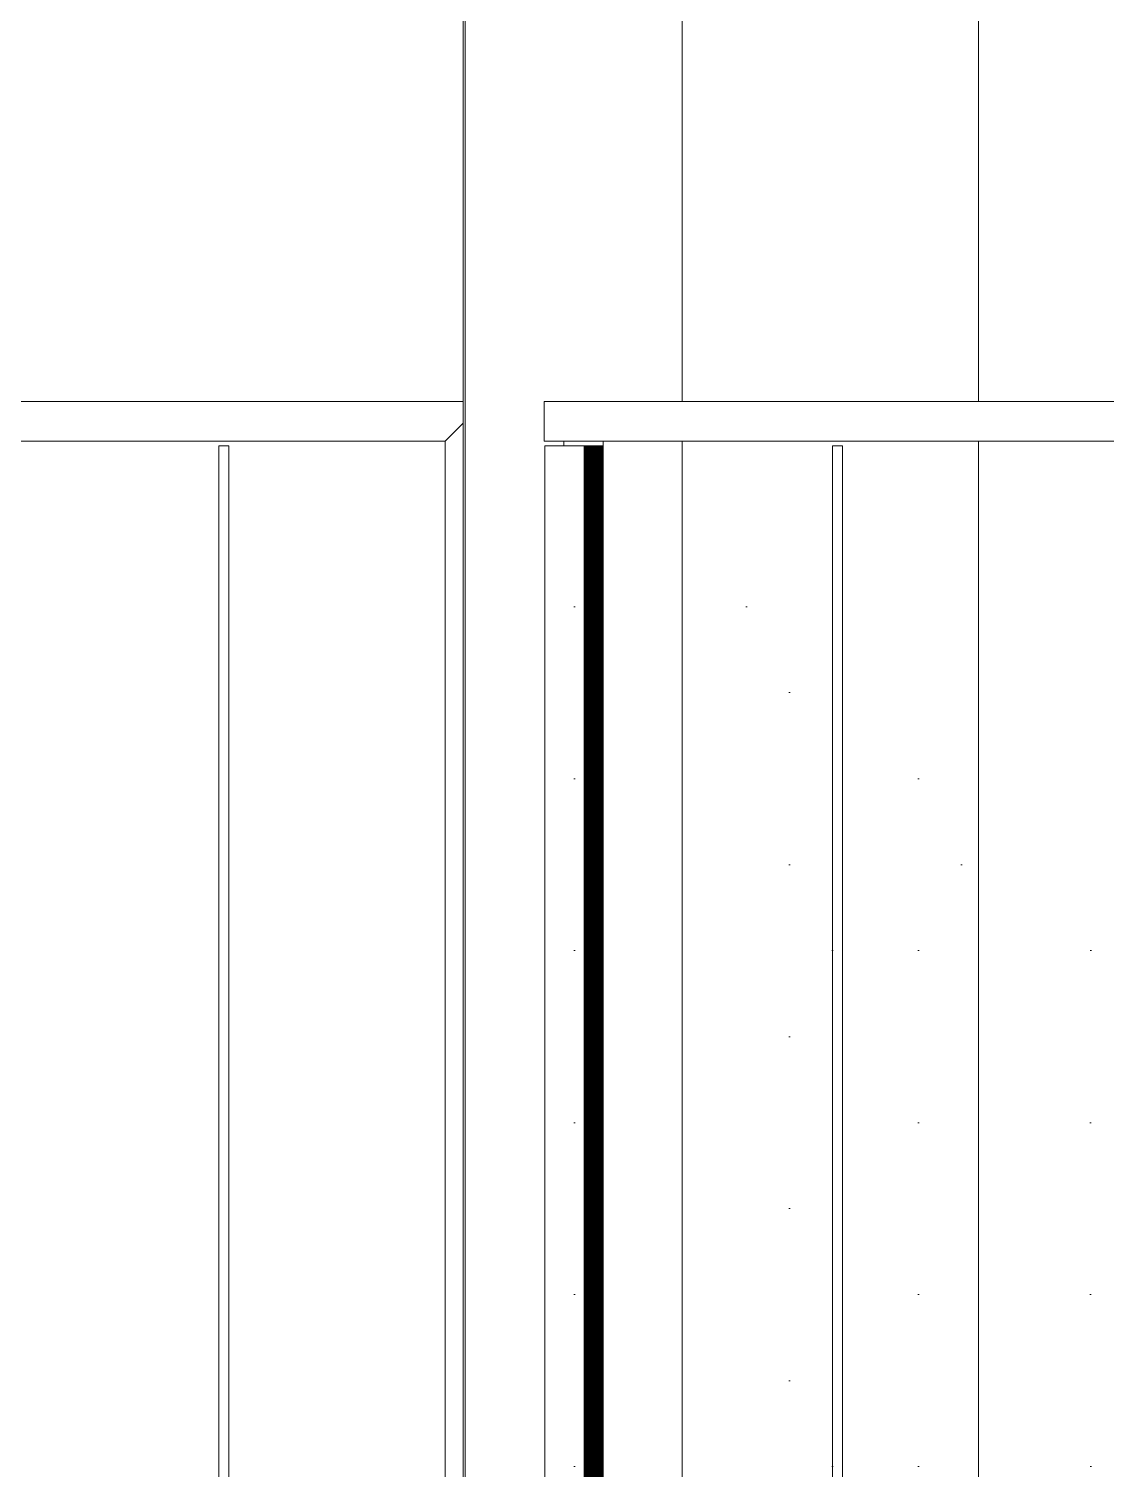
# Model space of a CAD drawing. Header units: metres. Extents: x -111189 to -108577, y -72951 to -72647.
# Drawn here: x -108824.523 to -108823.977, y -72938.173 to -72937.444 of the extents above; entities that cross this region are included whole.
import ezdxf

# ---------------------------------------------------------------- set-up
doc = ezdxf.new("R2010")
doc.units = ezdxf.units.M
doc.header["$MEASUREMENT"] = 0
for name, color, linetype in [('05 - PILAR', 7, 'Continuous'), ('06 - ESCADAS _ GUARDAS', 7, 'Continuous'), ('06 - FORRA', 7, 'Continuous')]:
    doc.layers.add(name, color=color, linetype=linetype)
pattern_1 = [(360, (-108649.912126, -72941.96242), (0.021783658, 0.043567315), [0, -0.043567315])]

# ---------------------------------------------------------------- blocks, each defined once
blk = doc.blocks.new('Corte Elem_1530_1', base_point=(-108649.91213, -72941.96242))
at = {"layer": '06 - ESCADAS _ GUARDAS', "linetype": 'Continuous', "lineweight": 13}
h = blk.add_hatch(dxfattribs=at)
h.set_pattern_fill('DOTS_0001', color=251, style=0, pattern_type=2)
h.set_pattern_definition(pattern_1)
h.paths.add_polyline_path([(-108824.25221, -72937.65242), (-108824.24995, -72937.65492), (-108824.23245, -72937.65492), (-108824.23245, -72937.67432), (-108824.23221, -72937.67459), (-108824.23221, -72937.65242)])
h = blk.add_hatch(dxfattribs=at)
h.set_pattern_fill('DOTS_0001', color=251, style=0, pattern_type=2)
h.set_pattern_definition(pattern_1)
h.paths.add_polyline_path([(-108824.23221, -72937.65242), (-108824.23221, -72938.57992), (-108824.23219, -72938.57992), (-108824.23219, -72937.65242)])
at = {"layer": '06 - ESCADAS _ GUARDAS', "color": 7, "linetype": 'Continuous', "lineweight": 13}
for p, q in [((-108824.25221, -72937.65242), (-108824.25221, -72937.65492)), ((-108824.23221, -72937.65242), (-108824.23221, -72938.57992))]:
    blk.add_line(p, q, dxfattribs=at)
blk = doc.blocks.new('Corte Elem_1531_1', base_point=(-108649.91213, -72941.96242))
at = {"layer": '06 - ESCADAS _ GUARDAS', "color": 7, "linetype": 'Continuous', "lineweight": 13}
for p, q in [((-108824.26208, -72937.65242), (-108824.26208, -72937.63242)), ((-108821.35217, -72937.63242), (-108824.26208, -72937.63242)), ((-108821.36217, -72937.65242), (-108824.26208, -72937.65242))]:
    blk.add_line(p, q, dxfattribs=at)
blk = doc.blocks.new('Corte Elem_1557_1', base_point=(-108649.91213, -72941.96242))
at = {"layer": '06 - ESCADAS _ GUARDAS', "linetype": 'Continuous', "lineweight": 13}
h = blk.add_hatch(dxfattribs=at)
h.set_pattern_fill('DOTS_0001', color=251, style=0, pattern_type=2)
h.set_pattern_definition(pattern_1)
h.paths.add_polyline_path([(-108824.11599, -72938.58242), (-108824.11099, -72938.58242), (-108824.11099, -72937.65492), (-108824.11599, -72937.65492)])
at = {"layer": '06 - ESCADAS _ GUARDAS', "color": 7, "linetype": 'Continuous', "lineweight": 13}
for p, q in [((-108824.11599, -72937.65492), (-108824.11099, -72937.65492)), ((-108824.11599, -72938.57992), (-108824.11599, -72937.65492)), ((-108824.11099, -72938.57992), (-108824.11099, -72937.65492))]:
    blk.add_line(p, q, dxfattribs=at)
blk = doc.blocks.new('Corte Elem_1558_1', base_point=(-108649.91213, -72941.96242))
at = {"layer": '06 - ESCADAS _ GUARDAS', "linetype": 'Continuous', "lineweight": 13}
h = blk.add_hatch(dxfattribs=at)
h.set_pattern_fill('DOTS_0001', color=251, style=0, pattern_type=2)
h.set_pattern_definition(pattern_1)
h.paths.add_polyline_path([(-108824.24148, -72937.65492), (-108824.24148, -72938.57992), (-108824.24147, -72938.57992), (-108824.24147, -72937.65492)])
blk = doc.blocks.new('Corte Elem_1559_1', base_point=(-108649.91213, -72941.96242))
at = {"layer": '06 - ESCADAS _ GUARDAS', "linetype": 'Continuous', "lineweight": 13}
h = blk.add_hatch(dxfattribs=at)
h.set_pattern_fill('DOTS_0001', color=251, style=0, pattern_type=2)
h.set_pattern_definition(pattern_1)
h.paths.add_polyline_path([(-108824.24147, -72937.65492), (-108824.24147, -72937.67428), (-108824.24119, -72937.67459), (-108824.24119, -72937.65492)])
h = blk.add_hatch(dxfattribs=at)
h.set_pattern_fill('DOTS_0001', color=251, style=0, pattern_type=2)
h.set_pattern_definition(pattern_1)
h.paths.add_polyline_path([(-108824.24119, -72937.65492), (-108824.24119, -72938.57992), (-108824.24118, -72938.57992), (-108824.24118, -72937.65492)])
blk = doc.blocks.new('Corte Elem_1560_1', base_point=(-108649.91213, -72941.96242))
at = {"layer": '06 - ESCADAS _ GUARDAS', "linetype": 'Continuous', "lineweight": 13}
h = blk.add_hatch(dxfattribs=at)
h.set_pattern_fill('DOTS_0001', color=251, style=0, pattern_type=2)
h.set_pattern_definition(pattern_1)
h.paths.add_polyline_path([(-108824.2406, -72937.65492), (-108824.2406, -72938.57992), (-108824.24032, -72938.57992), (-108824.24032, -72937.65492)])
h = blk.add_hatch(dxfattribs=at)
h.set_pattern_fill('DOTS_0001', color=251, style=0, pattern_type=2)
h.set_pattern_definition(pattern_1)
h.paths.add_polyline_path([(-108824.24032, -72937.65492), (-108824.24032, -72938.57992), (-108824.24031, -72938.57992), (-108824.24031, -72937.65492)])
blk = doc.blocks.new('Corte Elem_1561_1', base_point=(-108649.91213, -72941.96242))
at = {"layer": '06 - ESCADAS _ GUARDAS', "linetype": 'Continuous', "lineweight": 13}
h = blk.add_hatch(dxfattribs=at)
h.set_pattern_fill('DOTS_0001', color=251, style=0, pattern_type=2)
h.set_pattern_definition(pattern_1)
h.paths.add_polyline_path([(-108824.24002, -72937.65492), (-108824.24002, -72937.67428), (-108824.23974, -72937.67459), (-108824.23974, -72937.65492)])
h = blk.add_hatch(dxfattribs=at)
h.set_pattern_fill('DOTS_0001', color=251, style=0, pattern_type=2)
h.set_pattern_definition(pattern_1)
h.paths.add_polyline_path([(-108824.23974, -72937.65492), (-108824.23974, -72938.57992), (-108824.23973, -72938.57992), (-108824.23973, -72937.65492)])
blk = doc.blocks.new('Corte Elem_1562_1', base_point=(-108649.91213, -72941.96242))
at = {"layer": '06 - ESCADAS _ GUARDAS', "linetype": 'Continuous', "lineweight": 13}
h = blk.add_hatch(dxfattribs=at)
h.set_pattern_fill('DOTS_0001', color=251, style=0, pattern_type=2)
h.set_pattern_definition(pattern_1)
h.paths.add_polyline_path([(-108824.23973, -72937.65492), (-108824.23973, -72938.57992), (-108824.23945, -72938.57992), (-108824.23945, -72937.65492)])
h = blk.add_hatch(dxfattribs=at)
h.set_pattern_fill('DOTS_0001', color=251, style=0, pattern_type=2)
h.set_pattern_definition(pattern_1)
h.paths.add_polyline_path([(-108824.23945, -72937.65492), (-108824.23945, -72938.57992), (-108824.23944, -72938.57992), (-108824.23944, -72937.65492)])
blk = doc.blocks.new('Corte Elem_1563_1', base_point=(-108649.91213, -72941.96242))
at = {"layer": '06 - ESCADAS _ GUARDAS', "linetype": 'Continuous', "lineweight": 13}
h = blk.add_hatch(dxfattribs=at)
h.set_pattern_fill('DOTS_0001', color=251, style=0, pattern_type=2)
h.set_pattern_definition(pattern_1)
h.paths.add_polyline_path([(-108824.23915, -72937.65492), (-108824.23915, -72938.57992), (-108824.23887, -72938.57992), (-108824.23887, -72937.65492)])
h = blk.add_hatch(dxfattribs=at)
h.set_pattern_fill('DOTS_0001', color=251, style=0, pattern_type=2)
h.set_pattern_definition(pattern_1)
h.paths.add_polyline_path([(-108824.23887, -72937.65492), (-108824.23887, -72938.57992), (-108824.23885, -72938.57992), (-108824.23885, -72937.65492)])
blk = doc.blocks.new('Corte Elem_1564_1', base_point=(-108649.91213, -72941.96242))
at = {"layer": '06 - ESCADAS _ GUARDAS', "linetype": 'Continuous', "lineweight": 13}
h = blk.add_hatch(dxfattribs=at)
h.set_pattern_fill('DOTS_0001', color=251, style=0, pattern_type=2)
h.set_pattern_definition(pattern_1)
h.paths.add_polyline_path([(-108824.23885, -72937.65492), (-108824.23885, -72938.57992), (-108824.23857, -72938.57992), (-108824.23857, -72937.65492)])
h = blk.add_hatch(dxfattribs=at)
h.set_pattern_fill('DOTS_0001', color=251, style=0, pattern_type=2)
h.set_pattern_definition(pattern_1)
h.paths.add_polyline_path([(-108824.23857, -72937.65492), (-108824.23857, -72938.57992), (-108824.23856, -72938.57992), (-108824.23856, -72937.65492)])
blk = doc.blocks.new('Corte Elem_1565_1', base_point=(-108649.91213, -72941.96242))
at = {"layer": '06 - ESCADAS _ GUARDAS', "linetype": 'Continuous', "lineweight": 13}
h = blk.add_hatch(dxfattribs=at)
h.set_pattern_fill('DOTS_0001', color=251, style=0, pattern_type=2)
h.set_pattern_definition(pattern_1)
h.paths.add_polyline_path([(-108824.23856, -72937.65492), (-108824.23856, -72938.57992), (-108824.23828, -72938.57992), (-108824.23828, -72937.65492)])
h = blk.add_hatch(dxfattribs=at)
h.set_pattern_fill('DOTS_0001', color=251, style=0, pattern_type=2)
h.set_pattern_definition(pattern_1)
h.paths.add_polyline_path([(-108824.23828, -72937.65492), (-108824.23828, -72938.57992), (-108824.23827, -72938.57992), (-108824.23827, -72937.65492)])
blk = doc.blocks.new('Corte Elem_1566_1', base_point=(-108649.91213, -72941.96242))
at = {"layer": '06 - ESCADAS _ GUARDAS', "linetype": 'Continuous', "lineweight": 13}
h = blk.add_hatch(dxfattribs=at)
h.set_pattern_fill('DOTS_0001', color=251, style=0, pattern_type=2)
h.set_pattern_definition(pattern_1)
h.paths.add_polyline_path([(-108824.23683, -72937.65492), (-108824.23683, -72938.57992), (-108824.23682, -72938.57992), (-108824.23682, -72937.65492)])
blk = doc.blocks.new('Corte Elem_1567_1', base_point=(-108649.91213, -72941.96242))
at = {"layer": '06 - ESCADAS _ GUARDAS', "linetype": 'Continuous', "lineweight": 13}
h = blk.add_hatch(dxfattribs=at)
h.set_pattern_fill('DOTS_0001', color=251, style=0, pattern_type=2)
h.set_pattern_definition(pattern_1)
h.paths.add_polyline_path([(-108824.23625, -72937.65492), (-108824.23653, -72937.65492), (-108824.23653, -72937.78116), (-108824.23625, -72937.78091)])
h = blk.add_hatch(dxfattribs=at)
h.set_pattern_fill('DOTS_0001', color=251, style=0, pattern_type=2)
h.set_pattern_definition(pattern_1)
h.paths.add_polyline_path([(-108824.23625, -72937.65492), (-108824.23625, -72938.57992), (-108824.23624, -72938.57992), (-108824.23624, -72937.65492)])
blk = doc.blocks.new('Corte Elem_1568_1', base_point=(-108649.91213, -72941.96242))
at = {"layer": '06 - ESCADAS _ GUARDAS', "linetype": 'Continuous', "lineweight": 13}
h = blk.add_hatch(dxfattribs=at)
h.set_pattern_fill('DOTS_0001', color=251, style=0, pattern_type=2)
h.set_pattern_definition(pattern_1)
h.paths.add_polyline_path([(-108824.23624, -72937.65492), (-108824.23624, -72938.57992), (-108824.23596, -72938.57992), (-108824.23596, -72937.65492)])
h = blk.add_hatch(dxfattribs=at)
h.set_pattern_fill('DOTS_0001', color=251, style=0, pattern_type=2)
h.set_pattern_definition(pattern_1)
h.paths.add_polyline_path([(-108824.23596, -72937.65492), (-108824.23596, -72938.57992), (-108824.23594, -72938.57992), (-108824.23594, -72937.65492)])
blk = doc.blocks.new('Corte Elem_1569_1', base_point=(-108649.91213, -72941.96242))
at = {"layer": '06 - ESCADAS _ GUARDAS', "linetype": 'Continuous', "lineweight": 13}
h = blk.add_hatch(dxfattribs=at)
h.set_pattern_fill('DOTS_0001', color=251, style=0, pattern_type=2)
h.set_pattern_definition(pattern_1)
h.paths.add_polyline_path([(-108824.23594, -72937.65492), (-108824.23594, -72938.57992), (-108824.23566, -72938.57992), (-108824.23566, -72937.65492)])
h = blk.add_hatch(dxfattribs=at)
h.set_pattern_fill('DOTS_0001', color=251, style=0, pattern_type=2)
h.set_pattern_definition(pattern_1)
h.paths.add_polyline_path([(-108824.23566, -72937.65492), (-108824.23566, -72938.57992), (-108824.23565, -72938.57992), (-108824.23565, -72937.65492)])
blk = doc.blocks.new('Corte Elem_1570_1', base_point=(-108649.91213, -72941.96242))
at = {"layer": '06 - ESCADAS _ GUARDAS', "linetype": 'Continuous', "lineweight": 13}
h = blk.add_hatch(dxfattribs=at)
h.set_pattern_fill('DOTS_0001', color=251, style=0, pattern_type=2)
h.set_pattern_definition(pattern_1)
h.paths.add_polyline_path([(-108824.23565, -72937.65492), (-108824.23565, -72937.67428), (-108824.23537, -72937.67459), (-108824.23537, -72937.65492)])
h = blk.add_hatch(dxfattribs=at)
h.set_pattern_fill('DOTS_0001', color=251, style=0, pattern_type=2)
h.set_pattern_definition(pattern_1)
h.paths.add_polyline_path([(-108824.23537, -72937.65492), (-108824.23537, -72938.57992), (-108824.23536, -72938.57992), (-108824.23536, -72937.65492)])
blk = doc.blocks.new('Corte Elem_1571_1', base_point=(-108649.91213, -72941.96242))
at = {"layer": '06 - ESCADAS _ GUARDAS', "linetype": 'Continuous', "lineweight": 13}
h = blk.add_hatch(dxfattribs=at)
h.set_pattern_fill('DOTS_0001', color=251, style=0, pattern_type=2)
h.set_pattern_definition(pattern_1)
h.paths.add_polyline_path([(-108824.23536, -72937.65492), (-108824.23536, -72938.57992), (-108824.23508, -72938.57992), (-108824.23508, -72937.65492)])
h = blk.add_hatch(dxfattribs=at)
h.set_pattern_fill('DOTS_0001', color=251, style=0, pattern_type=2)
h.set_pattern_definition(pattern_1)
h.paths.add_polyline_path([(-108824.23508, -72937.65492), (-108824.23508, -72938.57992), (-108824.23507, -72938.57992), (-108824.23507, -72937.65492)])
blk = doc.blocks.new('Corte Elem_1572_1', base_point=(-108649.91213, -72941.96242))
at = {"layer": '06 - ESCADAS _ GUARDAS', "linetype": 'Continuous', "lineweight": 13}
h = blk.add_hatch(dxfattribs=at)
h.set_pattern_fill('DOTS_0001', color=251, style=0, pattern_type=2)
h.set_pattern_definition(pattern_1)
h.paths.add_polyline_path([(-108824.23449, -72937.65492), (-108824.23449, -72938.57992), (-108824.23421, -72938.57992), (-108824.23421, -72937.65492)])
h = blk.add_hatch(dxfattribs=at)
h.set_pattern_fill('DOTS_0001', color=251, style=0, pattern_type=2)
h.set_pattern_definition(pattern_1)
h.paths.add_polyline_path([(-108824.23421, -72937.65492), (-108824.23421, -72938.57992), (-108824.2342, -72938.57992), (-108824.2342, -72937.65492)])
blk = doc.blocks.new('Corte Elem_1573_1', base_point=(-108649.91213, -72941.96242))
at = {"layer": '06 - ESCADAS _ GUARDAS', "linetype": 'Continuous', "lineweight": 13}
h = blk.add_hatch(dxfattribs=at)
h.set_pattern_fill('DOTS_0001', color=251, style=0, pattern_type=2)
h.set_pattern_definition(pattern_1)
h.paths.add_polyline_path([(-108824.23392, -72937.65492), (-108824.2342, -72937.65492), (-108824.2342, -72938.01276), (-108824.23392, -72938.01251)])
h = blk.add_hatch(dxfattribs=at)
h.set_pattern_fill('DOTS_0001', color=251, style=0, pattern_type=2)
h.set_pattern_definition(pattern_1)
h.paths.add_polyline_path([(-108824.23392, -72937.65492), (-108824.23392, -72938.57992), (-108824.23391, -72938.57992), (-108824.23391, -72937.65492)])
blk = doc.blocks.new('Corte Elem_1574_1', base_point=(-108649.91213, -72941.96242))
at = {"layer": '06 - ESCADAS _ GUARDAS', "linetype": 'Continuous', "lineweight": 13}
h = blk.add_hatch(dxfattribs=at)
h.set_pattern_fill('DOTS_0001', color=251, style=0, pattern_type=2)
h.set_pattern_definition(pattern_1)
h.paths.add_polyline_path([(-108824.23391, -72937.74661), (-108824.23363, -72937.74636), (-108824.23363, -72937.65492), (-108824.23391, -72937.65492)])
h = blk.add_hatch(dxfattribs=at)
h.set_pattern_fill('DOTS_0001', color=251, style=0, pattern_type=2)
h.set_pattern_definition(pattern_1)
h.paths.add_polyline_path([(-108824.23363, -72937.65492), (-108824.23363, -72938.57992), (-108824.23362, -72938.57992), (-108824.23362, -72937.65492)])
blk = doc.blocks.new('Corte Elem_1575_1', base_point=(-108649.91213, -72941.96242))
at = {"layer": '06 - ESCADAS _ GUARDAS', "linetype": 'Continuous', "lineweight": 13}
h = blk.add_hatch(dxfattribs=at)
h.set_pattern_fill('DOTS_0001', color=251, style=0, pattern_type=2)
h.set_pattern_definition(pattern_1)
h.paths.add_polyline_path([(-108824.23362, -72937.65492), (-108824.23362, -72937.67428), (-108824.23334, -72937.67459), (-108824.23334, -72937.65492)])
h = blk.add_hatch(dxfattribs=at)
h.set_pattern_fill('DOTS_0001', color=251, style=0, pattern_type=2)
h.set_pattern_definition(pattern_1)
h.paths.add_polyline_path([(-108824.23334, -72937.65492), (-108824.23334, -72938.57992), (-108824.23333, -72938.57992), (-108824.23333, -72937.65492)])
blk = doc.blocks.new('Corte Elem_1576_1', base_point=(-108649.91213, -72941.96242))
at = {"layer": '06 - ESCADAS _ GUARDAS', "linetype": 'Continuous', "lineweight": 13}
h = blk.add_hatch(dxfattribs=at)
h.set_pattern_fill('DOTS_0001', color=251, style=0, pattern_type=2)
h.set_pattern_definition(pattern_1)
h.paths.add_polyline_path([(-108824.23333, -72937.65492), (-108824.23333, -72937.67428), (-108824.23305, -72937.67459), (-108824.23305, -72937.65492)])
h = blk.add_hatch(dxfattribs=at)
h.set_pattern_fill('DOTS_0001', color=251, style=0, pattern_type=2)
h.set_pattern_definition(pattern_1)
h.paths.add_polyline_path([(-108824.23305, -72937.65492), (-108824.23305, -72938.57992), (-108824.23303, -72938.57992), (-108824.23303, -72937.65492)])
blk = doc.blocks.new('Corte Elem_1577_1', base_point=(-108649.91213, -72941.96242))
at = {"layer": '06 - ESCADAS _ GUARDAS', "linetype": 'Continuous', "lineweight": 13}
h = blk.add_hatch(dxfattribs=at)
h.set_pattern_fill('DOTS_0001', color=251, style=0, pattern_type=2)
h.set_pattern_definition(pattern_1)
h.paths.add_polyline_path([(-108824.23275, -72937.65492), (-108824.23275, -72938.57992), (-108824.23274, -72938.57992), (-108824.23274, -72937.65492)])
blk = doc.blocks.new('Corte Elem_1578_1', base_point=(-108649.91213, -72941.96242))
at = {"layer": '06 - ESCADAS _ GUARDAS', "linetype": 'Continuous', "lineweight": 13}
h = blk.add_hatch(dxfattribs=at)
h.set_pattern_fill('DOTS_0001', color=251, style=0, pattern_type=2)
h.set_pattern_definition(pattern_1)
h.paths.add_polyline_path([(-108824.26177, -72937.65492), (-108824.26177, -72938.57992), (-108824.24177, -72938.57992), (-108824.24177, -72937.65492)])
h = blk.add_hatch(dxfattribs=at)
h.set_pattern_fill('DOTS_0001', color=251, style=0, pattern_type=2)
h.set_pattern_definition(pattern_1)
h.paths.add_polyline_path([(-108824.24177, -72937.65492), (-108824.24177, -72938.57992), (-108824.24176, -72938.57992), (-108824.24176, -72937.65492)])
at = {"layer": '06 - ESCADAS _ GUARDAS', "color": 7, "linetype": 'Continuous', "lineweight": 13}
for p, q in [((-108824.26177, -72937.65492), (-108824.24177, -72937.65492)), ((-108824.26177, -72938.57992), (-108824.26177, -72937.65492)), ((-108824.24177, -72938.57992), (-108824.24177, -72937.65492)), ((-108824.24176, -72938.57992), (-108824.24176, -72937.65492))]:
    blk.add_line(p, q, dxfattribs=at)
blk = doc.blocks.new('Corte Elem_1579_1', base_point=(-108649.91213, -72941.96242))
at = {"layer": '06 - ESCADAS _ GUARDAS', "linetype": 'Continuous', "lineweight": 13}
h = blk.add_hatch(dxfattribs=at)
h.set_pattern_fill('DOTS_0001', color=251, style=0, pattern_type=2)
h.set_pattern_definition(pattern_1)
h.paths.add_polyline_path([(-108824.24176, -72937.65492), (-108824.24176, -72938.57992), (-108824.24148, -72938.57992), (-108824.24148, -72937.65492)])
at = {"layer": '06 - ESCADAS _ GUARDAS', "color": 7, "linetype": 'Continuous', "lineweight": 13}
for p, q in [((-108824.24176, -72937.65492), (-108824.24148, -72937.65492)), ((-108824.24148, -72938.57992), (-108824.24148, -72937.65492)), ((-108824.24147, -72938.57992), (-108824.24147, -72937.65492))]:
    blk.add_line(p, q, dxfattribs=at)
blk = doc.blocks.new('Corte Elem_1580_1', base_point=(-108649.91213, -72941.96242))
at = {"layer": '06 - ESCADAS _ GUARDAS', "color": 7, "linetype": 'Continuous', "lineweight": 13}
for p, q in [((-108824.24147, -72937.65492), (-108824.24119, -72937.65492)), ((-108824.24119, -72938.57992), (-108824.24119, -72937.65492)), ((-108824.24118, -72938.57992), (-108824.24118, -72937.65492))]:
    blk.add_line(p, q, dxfattribs=at)
blk = doc.blocks.new('Corte Elem_1581_1', base_point=(-108649.91213, -72941.96242))
at = {"layer": '06 - ESCADAS _ GUARDAS', "linetype": 'Continuous', "lineweight": 13}
h = blk.add_hatch(dxfattribs=at)
h.set_pattern_fill('DOTS_0001', color=251, style=0, pattern_type=2)
h.set_pattern_definition(pattern_1)
h.paths.add_polyline_path([(-108824.24118, -72937.65492), (-108824.24118, -72937.67428), (-108824.2409, -72937.67459), (-108824.2409, -72937.65492)])
h = blk.add_hatch(dxfattribs=at)
h.set_pattern_fill('DOTS_0001', color=251, style=0, pattern_type=2)
h.set_pattern_definition(pattern_1)
h.paths.add_polyline_path([(-108824.2409, -72937.65492), (-108824.2409, -72938.57992), (-108824.24089, -72938.57992), (-108824.24089, -72937.65492)])
at = {"layer": '06 - ESCADAS _ GUARDAS', "color": 7, "linetype": 'Continuous', "lineweight": 13}
for p, q in [((-108824.24118, -72937.65492), (-108824.2409, -72937.65492)), ((-108824.2409, -72938.57992), (-108824.2409, -72937.65492)), ((-108824.24089, -72938.57992), (-108824.24089, -72937.65492))]:
    blk.add_line(p, q, dxfattribs=at)
blk = doc.blocks.new('Corte Elem_1582_1', base_point=(-108649.91213, -72941.96242))
at = {"layer": '06 - ESCADAS _ GUARDAS', "linetype": 'Continuous', "lineweight": 13}
h = blk.add_hatch(dxfattribs=at)
h.set_pattern_fill('DOTS_0001', color=251, style=0, pattern_type=2)
h.set_pattern_definition(pattern_1)
h.paths.add_polyline_path([(-108824.24061, -72937.65492), (-108824.24061, -72938.57992), (-108824.2406, -72938.57992), (-108824.2406, -72937.65492)])
at = {"layer": '06 - ESCADAS _ GUARDAS', "color": 7, "linetype": 'Continuous', "lineweight": 13}
for p, q in [((-108824.24089, -72937.65492), (-108824.24061, -72937.65492)), ((-108824.24061, -72938.57992), (-108824.24061, -72937.65492)), ((-108824.2406, -72938.57992), (-108824.2406, -72937.65492))]:
    blk.add_line(p, q, dxfattribs=at)
blk = doc.blocks.new('Corte Elem_1583_1', base_point=(-108649.91213, -72941.96242))
at = {"layer": '06 - ESCADAS _ GUARDAS', "color": 7, "linetype": 'Continuous', "lineweight": 13}
for p, q in [((-108824.2406, -72937.65492), (-108824.24032, -72937.65492)), ((-108824.24032, -72938.57992), (-108824.24032, -72937.65492)), ((-108824.24031, -72938.57992), (-108824.24031, -72937.65492))]:
    blk.add_line(p, q, dxfattribs=at)
blk = doc.blocks.new('Corte Elem_1584_1', base_point=(-108649.91213, -72941.96242))
at = {"layer": '06 - ESCADAS _ GUARDAS', "linetype": 'Continuous', "lineweight": 13}
h = blk.add_hatch(dxfattribs=at)
h.set_pattern_fill('DOTS_0001', color=251, style=0, pattern_type=2)
h.set_pattern_definition(pattern_1)
h.paths.add_polyline_path([(-108824.24031, -72937.65492), (-108824.24031, -72937.67428), (-108824.24003, -72937.67459), (-108824.24003, -72937.65492)])
h = blk.add_hatch(dxfattribs=at)
h.set_pattern_fill('DOTS_0001', color=251, style=0, pattern_type=2)
h.set_pattern_definition(pattern_1)
h.paths.add_polyline_path([(-108824.24003, -72937.65492), (-108824.24003, -72938.57992), (-108824.24002, -72938.57992), (-108824.24002, -72937.65492)])
at = {"layer": '06 - ESCADAS _ GUARDAS', "color": 7, "linetype": 'Continuous', "lineweight": 13}
for p, q in [((-108824.24031, -72937.65492), (-108824.24003, -72937.65492)), ((-108824.24003, -72938.57992), (-108824.24003, -72937.65492)), ((-108824.24002, -72938.57992), (-108824.24002, -72937.65492))]:
    blk.add_line(p, q, dxfattribs=at)
blk = doc.blocks.new('Corte Elem_1585_1', base_point=(-108649.91213, -72941.96242))
at = {"layer": '06 - ESCADAS _ GUARDAS', "color": 7, "linetype": 'Continuous', "lineweight": 13}
for p, q in [((-108824.24002, -72937.65492), (-108824.23974, -72937.65492)), ((-108824.23974, -72938.57992), (-108824.23974, -72937.65492)), ((-108824.23973, -72938.57992), (-108824.23973, -72937.65492))]:
    blk.add_line(p, q, dxfattribs=at)
blk = doc.blocks.new('Corte Elem_1586_1', base_point=(-108649.91213, -72941.96242))
at = {"layer": '06 - ESCADAS _ GUARDAS', "color": 7, "linetype": 'Continuous', "lineweight": 13}
for p, q in [((-108824.23973, -72937.65492), (-108824.23945, -72937.65492)), ((-108824.23945, -72938.57992), (-108824.23945, -72937.65492)), ((-108824.23944, -72938.57992), (-108824.23944, -72937.65492))]:
    blk.add_line(p, q, dxfattribs=at)
blk = doc.blocks.new('Corte Elem_1587_1', base_point=(-108649.91213, -72941.96242))
at = {"layer": '06 - ESCADAS _ GUARDAS', "linetype": 'Continuous', "lineweight": 13}
h = blk.add_hatch(dxfattribs=at)
h.set_pattern_fill('DOTS_0001', color=251, style=0, pattern_type=2)
h.set_pattern_definition(pattern_1)
h.paths.add_polyline_path([(-108824.23944, -72937.65492), (-108824.23944, -72937.67428), (-108824.23916, -72937.67459), (-108824.23916, -72937.65492)])
at = {"layer": '06 - ESCADAS _ GUARDAS', "color": 7, "linetype": 'Continuous', "lineweight": 13}
for p, q in [((-108824.23944, -72937.65492), (-108824.23916, -72937.65492)), ((-108824.23916, -72938.57992), (-108824.23916, -72937.65492)), ((-108824.23915, -72938.57992), (-108824.23915, -72937.65492))]:
    blk.add_line(p, q, dxfattribs=at)
blk = doc.blocks.new('Corte Elem_1588_1', base_point=(-108649.91213, -72941.96242))
at = {"layer": '06 - ESCADAS _ GUARDAS', "color": 7, "linetype": 'Continuous', "lineweight": 13}
for p, q in [((-108824.23915, -72937.65492), (-108824.23886, -72937.65492)), ((-108824.23886, -72938.57992), (-108824.23886, -72937.65492)), ((-108824.23885, -72938.57992), (-108824.23885, -72937.65492))]:
    blk.add_line(p, q, dxfattribs=at)
blk = doc.blocks.new('Corte Elem_1589_1', base_point=(-108649.91213, -72941.96242))
at = {"layer": '06 - ESCADAS _ GUARDAS', "color": 7, "linetype": 'Continuous', "lineweight": 13}
for p, q in [((-108824.23885, -72937.65492), (-108824.23857, -72937.65492)), ((-108824.23857, -72938.57992), (-108824.23857, -72937.65492)), ((-108824.23856, -72938.57992), (-108824.23856, -72937.65492))]:
    blk.add_line(p, q, dxfattribs=at)
blk = doc.blocks.new('Corte Elem_1590_1', base_point=(-108649.91213, -72941.96242))
at = {"layer": '06 - ESCADAS _ GUARDAS', "color": 7, "linetype": 'Continuous', "lineweight": 13}
for p, q in [((-108824.23856, -72937.65492), (-108824.23828, -72937.65492)), ((-108824.23828, -72938.57992), (-108824.23828, -72937.65492)), ((-108824.23827, -72938.57992), (-108824.23827, -72937.65492))]:
    blk.add_line(p, q, dxfattribs=at)
blk = doc.blocks.new('Corte Elem_1591_1', base_point=(-108649.91213, -72941.96242))
at = {"layer": '06 - ESCADAS _ GUARDAS', "linetype": 'Continuous', "lineweight": 13}
h = blk.add_hatch(dxfattribs=at)
h.set_pattern_fill('DOTS_0001', color=251, style=0, pattern_type=2)
h.set_pattern_definition(pattern_1)
h.paths.add_polyline_path([(-108824.23827, -72937.65492), (-108824.23827, -72938.57992), (-108824.23799, -72938.57992), (-108824.23799, -72937.65492)])
h = blk.add_hatch(dxfattribs=at)
h.set_pattern_fill('DOTS_0001', color=251, style=0, pattern_type=2)
h.set_pattern_definition(pattern_1)
h.paths.add_polyline_path([(-108824.23799, -72937.65492), (-108824.23799, -72938.57992), (-108824.23798, -72938.57992), (-108824.23798, -72937.65492)])
at = {"layer": '06 - ESCADAS _ GUARDAS', "color": 7, "linetype": 'Continuous', "lineweight": 13}
for p, q in [((-108824.23827, -72937.65492), (-108824.23799, -72937.65492)), ((-108824.23799, -72938.57992), (-108824.23799, -72937.65492)), ((-108824.23798, -72938.57992), (-108824.23798, -72937.65492))]:
    blk.add_line(p, q, dxfattribs=at)
blk = doc.blocks.new('Corte Elem_1592_1', base_point=(-108649.91213, -72941.96242))
at = {"layer": '06 - ESCADAS _ GUARDAS', "linetype": 'Continuous', "lineweight": 13}
h = blk.add_hatch(dxfattribs=at)
h.set_pattern_fill('DOTS_0001', color=251, style=0, pattern_type=2)
h.set_pattern_definition(pattern_1)
h.paths.add_polyline_path([(-108824.23798, -72937.65492), (-108824.23798, -72937.67428), (-108824.2377, -72937.67459), (-108824.2377, -72937.65492)])
h = blk.add_hatch(dxfattribs=at)
h.set_pattern_fill('DOTS_0001', color=251, style=0, pattern_type=2)
h.set_pattern_definition(pattern_1)
h.paths.add_polyline_path([(-108824.2377, -72937.65492), (-108824.2377, -72938.57992), (-108824.23769, -72938.57992), (-108824.23769, -72937.65492)])
at = {"layer": '06 - ESCADAS _ GUARDAS', "color": 7, "linetype": 'Continuous', "lineweight": 13}
for p, q in [((-108824.23798, -72937.65492), (-108824.2377, -72937.65492)), ((-108824.2377, -72938.57992), (-108824.2377, -72937.65492)), ((-108824.23769, -72938.57992), (-108824.23769, -72937.65492))]:
    blk.add_line(p, q, dxfattribs=at)
blk = doc.blocks.new('Corte Elem_1593_1', base_point=(-108649.91213, -72941.96242))
at = {"layer": '06 - ESCADAS _ GUARDAS', "linetype": 'Continuous', "lineweight": 13}
h = blk.add_hatch(dxfattribs=at)
h.set_pattern_fill('DOTS_0001', color=251, style=0, pattern_type=2)
h.set_pattern_definition(pattern_1)
h.paths.add_polyline_path([(-108824.23769, -72937.65492), (-108824.23769, -72937.67428), (-108824.23741, -72937.67459), (-108824.23741, -72937.65492)])
h = blk.add_hatch(dxfattribs=at)
h.set_pattern_fill('DOTS_0001', color=251, style=0, pattern_type=2)
h.set_pattern_definition(pattern_1)
h.paths.add_polyline_path([(-108824.23741, -72937.65492), (-108824.23741, -72938.57992), (-108824.2374, -72938.57992), (-108824.2374, -72937.65492)])
at = {"layer": '06 - ESCADAS _ GUARDAS', "color": 7, "linetype": 'Continuous', "lineweight": 13}
for p, q in [((-108824.23769, -72937.65492), (-108824.23741, -72937.65492)), ((-108824.23741, -72938.57992), (-108824.23741, -72937.65492)), ((-108824.2374, -72938.57992), (-108824.2374, -72937.65492))]:
    blk.add_line(p, q, dxfattribs=at)
blk = doc.blocks.new('Corte Elem_1594_1', base_point=(-108649.91213, -72941.96242))
at = {"layer": '06 - ESCADAS _ GUARDAS', "color": 7, "linetype": 'Continuous', "lineweight": 13}
for p, q in [((-108824.2374, -72937.65492), (-108824.23712, -72937.65492)), ((-108824.23712, -72938.57992), (-108824.23712, -72937.65492)), ((-108824.23711, -72938.57992), (-108824.23711, -72937.65492))]:
    blk.add_line(p, q, dxfattribs=at)
blk = doc.blocks.new('Corte Elem_1595_1', base_point=(-108649.91213, -72941.96242))
at = {"layer": '06 - ESCADAS _ GUARDAS', "linetype": 'Continuous', "lineweight": 13}
h = blk.add_hatch(dxfattribs=at)
h.set_pattern_fill('DOTS_0001', color=251, style=0, pattern_type=2)
h.set_pattern_definition(pattern_1)
h.paths.add_polyline_path([(-108824.23711, -72937.65492), (-108824.23711, -72937.67428), (-108824.23683, -72937.67459), (-108824.23683, -72937.65492)])
at = {"layer": '06 - ESCADAS _ GUARDAS', "color": 7, "linetype": 'Continuous', "lineweight": 13}
for p, q in [((-108824.23711, -72937.65492), (-108824.23683, -72937.65492)), ((-108824.23683, -72938.57992), (-108824.23683, -72937.65492)), ((-108824.23682, -72938.57992), (-108824.23682, -72937.65492))]:
    blk.add_line(p, q, dxfattribs=at)
blk = doc.blocks.new('Corte Elem_1596_1', base_point=(-108649.91213, -72941.96242))
at = {"layer": '06 - ESCADAS _ GUARDAS', "color": 7, "linetype": 'Continuous', "lineweight": 13}
for p, q in [((-108824.23682, -72937.65492), (-108824.23654, -72937.65492)), ((-108824.23654, -72938.57992), (-108824.23654, -72937.65492)), ((-108824.23653, -72938.57992), (-108824.23653, -72937.65492))]:
    blk.add_line(p, q, dxfattribs=at)
blk = doc.blocks.new('Corte Elem_1597_1', base_point=(-108649.91213, -72941.96242))
at = {"layer": '06 - ESCADAS _ GUARDAS', "color": 7, "linetype": 'Continuous', "lineweight": 13}
for p, q in [((-108824.23653, -72937.65492), (-108824.23625, -72937.65492)), ((-108824.23625, -72938.57992), (-108824.23625, -72937.65492)), ((-108824.23624, -72938.57992), (-108824.23624, -72937.65492))]:
    blk.add_line(p, q, dxfattribs=at)
blk = doc.blocks.new('Corte Elem_1598_1', base_point=(-108649.91213, -72941.96242))
at = {"layer": '06 - ESCADAS _ GUARDAS', "color": 7, "linetype": 'Continuous', "lineweight": 13}
for p, q in [((-108824.23624, -72937.65492), (-108824.23596, -72937.65492)), ((-108824.23596, -72938.57992), (-108824.23596, -72937.65492)), ((-108824.23594, -72938.57992), (-108824.23594, -72937.65492))]:
    blk.add_line(p, q, dxfattribs=at)
blk = doc.blocks.new('Corte Elem_1599_1', base_point=(-108649.91213, -72941.96242))
at = {"layer": '06 - ESCADAS _ GUARDAS', "color": 7, "linetype": 'Continuous', "lineweight": 13}
for p, q in [((-108824.23594, -72937.65492), (-108824.23566, -72937.65492)), ((-108824.23566, -72938.57992), (-108824.23566, -72937.65492)), ((-108824.23565, -72938.57992), (-108824.23565, -72937.65492))]:
    blk.add_line(p, q, dxfattribs=at)
blk = doc.blocks.new('Corte Elem_1600_1', base_point=(-108649.91213, -72941.96242))
at = {"layer": '06 - ESCADAS _ GUARDAS', "color": 7, "linetype": 'Continuous', "lineweight": 13}
for p, q in [((-108824.23565, -72937.65492), (-108824.23537, -72937.65492)), ((-108824.23537, -72938.57992), (-108824.23537, -72937.65492)), ((-108824.23536, -72938.57992), (-108824.23536, -72937.65492))]:
    blk.add_line(p, q, dxfattribs=at)
blk = doc.blocks.new('Corte Elem_1601_1', base_point=(-108649.91213, -72941.96242))
at = {"layer": '06 - ESCADAS _ GUARDAS', "color": 7, "linetype": 'Continuous', "lineweight": 13}
for p, q in [((-108824.23536, -72937.65492), (-108824.23508, -72937.65492)), ((-108824.23508, -72938.57992), (-108824.23508, -72937.65492)), ((-108824.23507, -72938.57992), (-108824.23507, -72937.65492))]:
    blk.add_line(p, q, dxfattribs=at)
blk = doc.blocks.new('Corte Elem_1602_1', base_point=(-108649.91213, -72941.96242))
at = {"layer": '06 - ESCADAS _ GUARDAS', "linetype": 'Continuous', "lineweight": 13}
h = blk.add_hatch(dxfattribs=at)
h.set_pattern_fill('DOTS_0001', color=251, style=0, pattern_type=2)
h.set_pattern_definition(pattern_1)
h.paths.add_polyline_path([(-108824.23479, -72937.65492), (-108824.23479, -72938.57992), (-108824.23478, -72938.57992), (-108824.23478, -72937.65492)])
at = {"layer": '06 - ESCADAS _ GUARDAS', "color": 7, "linetype": 'Continuous', "lineweight": 13}
for p, q in [((-108824.23507, -72937.65492), (-108824.23479, -72937.65492)), ((-108824.23479, -72938.57992), (-108824.23479, -72937.65492)), ((-108824.23478, -72938.57992), (-108824.23478, -72937.65492))]:
    blk.add_line(p, q, dxfattribs=at)
blk = doc.blocks.new('Corte Elem_1603_1', base_point=(-108649.91213, -72941.96242))
at = {"layer": '06 - ESCADAS _ GUARDAS', "linetype": 'Continuous', "lineweight": 13}
h = blk.add_hatch(dxfattribs=at)
h.set_pattern_fill('DOTS_0001', color=251, style=0, pattern_type=2)
h.set_pattern_definition(pattern_1)
h.paths.add_polyline_path([(-108824.23478, -72937.65492), (-108824.23478, -72938.57992), (-108824.2345, -72938.57992), (-108824.2345, -72937.65492)])
h = blk.add_hatch(dxfattribs=at)
h.set_pattern_fill('DOTS_0001', color=251, style=0, pattern_type=2)
h.set_pattern_definition(pattern_1)
h.paths.add_polyline_path([(-108824.2345, -72938.57992), (-108824.23449, -72938.57992), (-108824.23449, -72937.65492), (-108824.2345, -72937.65492)])
at = {"layer": '06 - ESCADAS _ GUARDAS', "color": 7, "linetype": 'Continuous', "lineweight": 13}
for p, q in [((-108824.23478, -72937.65492), (-108824.2345, -72937.65492)), ((-108824.2345, -72938.57992), (-108824.2345, -72937.65492)), ((-108824.23449, -72938.57992), (-108824.23449, -72937.65492))]:
    blk.add_line(p, q, dxfattribs=at)
blk = doc.blocks.new('Corte Elem_1604_1', base_point=(-108649.91213, -72941.96242))
at = {"layer": '06 - ESCADAS _ GUARDAS', "color": 7, "linetype": 'Continuous', "lineweight": 13}
for p, q in [((-108824.23449, -72937.65492), (-108824.23421, -72937.65492)), ((-108824.23421, -72938.57992), (-108824.23421, -72937.65492)), ((-108824.2342, -72938.57992), (-108824.2342, -72937.65492))]:
    blk.add_line(p, q, dxfattribs=at)
blk = doc.blocks.new('Corte Elem_1605_1', base_point=(-108649.91213, -72941.96242))
at = {"layer": '06 - ESCADAS _ GUARDAS', "color": 7, "linetype": 'Continuous', "lineweight": 13}
for p, q in [((-108824.2342, -72937.65492), (-108824.23392, -72937.65492)), ((-108824.23392, -72938.57992), (-108824.23392, -72937.65492)), ((-108824.23391, -72938.57992), (-108824.23391, -72937.65492))]:
    blk.add_line(p, q, dxfattribs=at)
blk = doc.blocks.new('Corte Elem_1606_1', base_point=(-108649.91213, -72941.96242))
at = {"layer": '06 - ESCADAS _ GUARDAS', "color": 7, "linetype": 'Continuous', "lineweight": 13}
for p, q in [((-108824.23391, -72937.65492), (-108824.23363, -72937.65492)), ((-108824.23363, -72938.57992), (-108824.23363, -72937.65492)), ((-108824.23362, -72938.57992), (-108824.23362, -72937.65492))]:
    blk.add_line(p, q, dxfattribs=at)
blk = doc.blocks.new('Corte Elem_1607_1', base_point=(-108649.91213, -72941.96242))
at = {"layer": '06 - ESCADAS _ GUARDAS', "color": 7, "linetype": 'Continuous', "lineweight": 13}
for p, q in [((-108824.23362, -72937.65492), (-108824.23334, -72937.65492)), ((-108824.23334, -72938.57992), (-108824.23334, -72937.65492)), ((-108824.23333, -72938.57992), (-108824.23333, -72937.65492))]:
    blk.add_line(p, q, dxfattribs=at)
blk = doc.blocks.new('Corte Elem_1608_1', base_point=(-108649.91213, -72941.96242))
at = {"layer": '06 - ESCADAS _ GUARDAS', "color": 7, "linetype": 'Continuous', "lineweight": 13}
for p, q in [((-108824.23333, -72937.65492), (-108824.23305, -72937.65492)), ((-108824.23305, -72938.57992), (-108824.23305, -72937.65492)), ((-108824.23303, -72938.57992), (-108824.23303, -72937.65492))]:
    blk.add_line(p, q, dxfattribs=at)
blk = doc.blocks.new('Corte Elem_1609_1', base_point=(-108649.91213, -72941.96242))
at = {"layer": '06 - ESCADAS _ GUARDAS', "linetype": 'Continuous', "lineweight": 13}
h = blk.add_hatch(dxfattribs=at)
h.set_pattern_fill('DOTS_0001', color=251, style=0, pattern_type=2)
h.set_pattern_definition(pattern_1)
h.paths.add_polyline_path([(-108824.23303, -72937.65492), (-108824.23303, -72937.67428), (-108824.23275, -72937.67459), (-108824.23275, -72937.65492)])
at = {"layer": '06 - ESCADAS _ GUARDAS', "color": 7, "linetype": 'Continuous', "lineweight": 13}
for p, q in [((-108824.23303, -72937.65492), (-108824.23275, -72937.65492)), ((-108824.23275, -72938.57992), (-108824.23275, -72937.65492)), ((-108824.23274, -72938.57992), (-108824.23274, -72937.65492))]:
    blk.add_line(p, q, dxfattribs=at)
blk = doc.blocks.new('Corte Elem_1630_1', base_point=(-108649.91213, -72941.96242))
at = {"layer": '05 - PILAR', "linetype": 'Continuous', "lineweight": 13}
h = blk.add_hatch(dxfattribs=at)
h.set_pattern_fill('DOTS_0001', color=251, style=0, pattern_type=2)
h.set_pattern_definition(pattern_1)
h.paths.add_polyline_path([(-108824.19217, -72937.7287), (-108824.15267, -72937.77248), (-108824.15493, -72937.77248), (-108824.15493, -72938.57992), (-108824.13259, -72938.57992), (-108824.13259, -72937.79474), (-108824.11599, -72937.81313), (-108824.11599, -72937.77096), (-108824.19217, -72937.68653)])
h = blk.add_hatch(dxfattribs=at)
h.set_pattern_fill('DOTS_0001', color=251, style=0, pattern_type=2)
h.set_pattern_definition(pattern_1)
h.paths.add_polyline_path([(-108824.11099, -72937.77651), (-108824.11099, -72937.81868), (-108824.08917, -72937.84287), (-108824.09143, -72937.84286), (-108824.09143, -72938.57992), (-108824.06909, -72938.57992), (-108824.06909, -72937.86513), (-108824.04217, -72937.89497), (-108824.04217, -72937.8528)])
at = {"layer": '05 - PILAR', "color": 7, "linetype": 'Continuous', "lineweight": 13}
for p, q in [((-108824.19217, -72937.63242), (-108824.19217, -72936.23242)), ((-108824.04217, -72937.63242), (-108824.04217, -72936.23242)), ((-108824.19217, -72938.57992), (-108824.19217, -72937.65242)), ((-108824.04217, -72938.57992), (-108824.04217, -72937.65242))]:
    blk.add_line(p, q, dxfattribs=at)
blk = doc.blocks.new('Corte Elem_1647_1', base_point=(-108649.91213, -72941.96242))
at = {"layer": '06 - FORRA', "linetype": 'Continuous', "lineweight": 13}
h = blk.add_hatch(dxfattribs=at)
h.set_pattern_fill('DOTS_0001', color=251, style=0, pattern_type=2)
h.set_pattern_definition(pattern_1)
h.paths.add_polyline_path([(-108824.21415, -72937.65242), (-108824.23219, -72937.65242), (-108824.23219, -72938.57992), (-108824.22764, -72938.57992), (-108824.22764, -72937.67963), (-108824.19234, -72937.71875), (-108824.1946, -72937.71875), (-108824.1946, -72938.57992), (-108824.19217, -72938.57992), (-108824.19217, -72937.67678)])
h = blk.add_hatch(dxfattribs=at)
h.set_pattern_fill('DOTS_0001', color=251, style=0, pattern_type=2)
h.set_pattern_definition(pattern_1)
h.paths.add_polyline_path([(-108824.04217, -72937.84304), (-108824.04217, -72937.88521), (-108824.00183, -72937.92992), (-108824.00409, -72937.92992), (-108824.00409, -72938.57992), (-108823.98175, -72938.57992), (-108823.98175, -72937.95219), (-108823.97743, -72937.95697), (-108823.97743, -72937.9148)])
at = {"layer": '06 - FORRA', "color": 7, "linetype": 'Continuous', "lineweight": 13}
blk.add_line((-108824.30217, -72938.63242), (-108824.30217, -72936.09631), dxfattribs=at)
blk = doc.blocks.new('Corte Elem_1648_1', base_point=(-108649.91213, -72941.96242))
at = {"layer": '06 - FORRA', "color": 7, "linetype": 'Continuous', "lineweight": 13}
blk.add_line((-108824.30308, -72938.63242), (-108824.30308, -72936.09631), dxfattribs=at)
blk = doc.blocks.new('Corte Elem_1654_1', base_point=(-108649.91213, -72941.96242))
at = {"layer": '06 - ESCADAS _ GUARDAS', "linetype": 'Continuous', "lineweight": 13}
h = blk.add_hatch(dxfattribs=at)
h.set_pattern_fill('DOTS_0001', color=251, style=0, pattern_type=2)
h.set_pattern_definition(pattern_1)
h.paths.add_polyline_path([(-108824.23274, -72937.65492), (-108824.23274, -72937.67428), (-108824.23246, -72937.67459), (-108824.23246, -72937.65492)])
h = blk.add_hatch(dxfattribs=at)
h.set_pattern_fill('DOTS_0001', color=251, style=0, pattern_type=2)
h.set_pattern_definition(pattern_1)
h.paths.add_polyline_path([(-108824.23246, -72937.65492), (-108824.23246, -72938.57992), (-108824.23245, -72938.57992), (-108824.23245, -72937.65492)])
h = blk.add_hatch(dxfattribs=at)
h.set_pattern_fill('DOTS_0001', color=251, style=0, pattern_type=2)
h.set_pattern_definition(pattern_1)
h.paths.add_polyline_path([(-108824.23274, -72938.57992), (-108824.23246, -72938.57992), (-108824.23246, -72937.97158), (-108824.23274, -72937.97184)])
blk = doc.blocks.new('Corte Elem_1655_1', base_point=(-108649.91213, -72941.96242))
at = {"layer": '06 - ESCADAS _ GUARDAS', "color": 7, "linetype": 'Continuous', "lineweight": 13}
for p, q in [((-108824.23274, -72937.65492), (-108824.23246, -72937.65492)), ((-108824.23246, -72938.57992), (-108824.23246, -72937.65492)), ((-108824.23245, -72938.57992), (-108824.23245, -72937.65492))]:
    blk.add_line(p, q, dxfattribs=at)
blk = doc.blocks.new('Corte Elem_1657_1', base_point=(-108649.91213, -72941.96242))
at = {"layer": '06 - ESCADAS _ GUARDAS', "color": 7, "linetype": 'Continuous', "lineweight": 13}
blk.add_line((-108824.31217, -72937.65242), (-108824.31217, -72938.57992), dxfattribs=at)
blk = doc.blocks.new('Corte Elem_1658_1', base_point=(-108649.91213, -72941.96242))
at = {"layer": '06 - ESCADAS _ GUARDAS', "color": 7, "linetype": 'Continuous', "lineweight": 13}
for p, q in [((-108825.36003, -72937.65242), (-108825.36003, -72937.63242)), ((-108824.30308, -72937.63242), (-108825.36003, -72937.63242)), ((-108824.31217, -72937.65242), (-108824.30308, -72937.64334)), ((-108824.31217, -72937.65242), (-108825.36003, -72937.65242))]:
    blk.add_line(p, q, dxfattribs=at)
blk = doc.blocks.new('Corte Elem_1660_1', base_point=(-108649.91213, -72941.96242))
at = {"layer": '06 - ESCADAS _ GUARDAS', "linetype": 'Continuous', "lineweight": 13}
h = blk.add_hatch(dxfattribs=at)
h.set_pattern_fill('DOTS_0001', color=251, style=0, pattern_type=2)
h.set_pattern_definition(pattern_1)
h.paths.add_polyline_path([(-108824.4269, -72938.57992), (-108824.4219, -72938.57992), (-108824.4219, -72937.79453), (-108824.4269, -72937.79906)])
blk = doc.blocks.new('Corte Elem_1661_1', base_point=(-108649.91213, -72941.96242))
at = {"layer": '06 - ESCADAS _ GUARDAS', "color": 7, "linetype": 'Continuous', "lineweight": 13}
for p, q in [((-108824.4269, -72937.65492), (-108824.4219, -72937.65492)), ((-108824.4269, -72938.57992), (-108824.4269, -72937.65492)), ((-108824.4219, -72938.57992), (-108824.4219, -72937.65492))]:
    blk.add_line(p, q, dxfattribs=at)
blk = doc.blocks.new('Corte Elem_1824_1', base_point=(-108649.91213, -72941.96242))
at = {"layer": '06 - ESCADAS _ GUARDAS', "linetype": 'Continuous', "lineweight": 13}
h = blk.add_hatch(dxfattribs=at)
h.set_pattern_fill('DOTS_0001', color=251, style=0, pattern_type=2)
h.set_pattern_definition(pattern_1)
h.paths.add_polyline_path([(-108824.24061, -72937.65492), (-108824.24089, -72937.65492), (-108824.24089, -72937.96606), (-108824.24061, -72937.9658)])
blk = doc.blocks.new('Corte Elem_1825_1', base_point=(-108649.91213, -72941.96242))
at = {"layer": '06 - ESCADAS _ GUARDAS', "linetype": 'Continuous', "lineweight": 13}
h = blk.add_hatch(dxfattribs=at)
h.set_pattern_fill('DOTS_0001', color=251, style=0, pattern_type=2)
h.set_pattern_definition(pattern_1)
h.paths.add_polyline_path([(-108824.23916, -72937.65492), (-108824.23916, -72938.57992), (-108824.23915, -72938.57992), (-108824.23915, -72937.65492)])
blk = doc.blocks.new('Corte Elem_1826_1', base_point=(-108649.91213, -72941.96242))
at = {"layer": '06 - ESCADAS _ GUARDAS', "linetype": 'Continuous', "lineweight": 13}
h = blk.add_hatch(dxfattribs=at)
h.set_pattern_fill('DOTS_0001', color=251, style=0, pattern_type=2)
h.set_pattern_definition(pattern_1)
h.paths.add_polyline_path([(-108824.23682, -72937.65492), (-108824.23682, -72937.67428), (-108824.23654, -72937.67459), (-108824.23654, -72937.65492)])
h = blk.add_hatch(dxfattribs=at)
h.set_pattern_fill('DOTS_0001', color=251, style=0, pattern_type=2)
h.set_pattern_definition(pattern_1)
h.paths.add_polyline_path([(-108824.23654, -72937.65492), (-108824.23654, -72938.57992), (-108824.23653, -72938.57992), (-108824.23653, -72937.65492)])
h = blk.add_hatch(dxfattribs=at)
h.set_pattern_fill('DOTS_0001', color=251, style=0, pattern_type=2)
h.set_pattern_definition(pattern_1)
h.paths.add_polyline_path([(-108824.23682, -72938.57992), (-108824.23654, -72938.57992), (-108824.23654, -72938.04707), (-108824.23682, -72938.04732)])
blk = doc.blocks.new('Corte Elem_1827_1', base_point=(-108649.91213, -72941.96242))
at = {"layer": '06 - ESCADAS _ GUARDAS', "linetype": 'Continuous', "lineweight": 13}
h = blk.add_hatch(dxfattribs=at)
h.set_pattern_fill('DOTS_0001', color=251, style=0, pattern_type=2)
h.set_pattern_definition(pattern_1)
h.paths.add_polyline_path([(-108824.23507, -72937.65492), (-108824.23507, -72937.67428), (-108824.23479, -72937.67459), (-108824.23479, -72937.65492)])
blk = doc.blocks.new('Corte Elem_1838_1', base_point=(-108649.91213, -72941.96242))
at = {"layer": '06 - ESCADAS _ GUARDAS', "linetype": 'Continuous', "lineweight": 13}
h = blk.add_hatch(dxfattribs=at)
h.set_pattern_fill('DOTS_0001', color=251, style=0, pattern_type=2)
h.set_pattern_definition(pattern_1)
h.paths.add_polyline_path([(-108824.2374, -72937.67428), (-108824.23712, -72937.67459), (-108824.23712, -72937.65492), (-108824.2374, -72937.65492)])
h = blk.add_hatch(dxfattribs=at)
h.set_pattern_fill('DOTS_0001', color=251, style=0, pattern_type=2)
h.set_pattern_definition(pattern_1)
h.paths.add_polyline_path([(-108824.23712, -72937.65492), (-108824.23712, -72938.57992), (-108824.23711, -72938.57992), (-108824.23711, -72937.65492)])

msp = doc.modelspace()

# ---------------------------------------------------------------- block references
at = {"layer": '05 - PILAR', "lineweight": 0}
msp.add_blockref('Corte Elem_1630_1', (-108649.91213, -72941.96242), dxfattribs=at)
at = {"layer": '06 - ESCADAS _ GUARDAS', "lineweight": 0}
for name in ['Corte Elem_1658_1', 'Corte Elem_1531_1', 'Corte Elem_1661_1', 'Corte Elem_1657_1', 'Corte Elem_1578_1', 'Corte Elem_1530_1', 'Corte Elem_1579_1', 'Corte Elem_1558_1', 'Corte Elem_1559_1', 'Corte Elem_1580_1', 'Corte Elem_1581_1', 'Corte Elem_1582_1', 'Corte Elem_1824_1', 'Corte Elem_1560_1', 'Corte Elem_1583_1', 'Corte Elem_1584_1', 'Corte Elem_1561_1', 'Corte Elem_1585_1', 'Corte Elem_1562_1', 'Corte Elem_1586_1', 'Corte Elem_1587_1', 'Corte Elem_1825_1', 'Corte Elem_1563_1', 'Corte Elem_1588_1', 'Corte Elem_1564_1', 'Corte Elem_1589_1', 'Corte Elem_1565_1', 'Corte Elem_1590_1', 'Corte Elem_1591_1', 'Corte Elem_1592_1', 'Corte Elem_1593_1', 'Corte Elem_1594_1', 'Corte Elem_1838_1', 'Corte Elem_1595_1', 'Corte Elem_1566_1', 'Corte Elem_1596_1', 'Corte Elem_1826_1', 'Corte Elem_1567_1', 'Corte Elem_1597_1', 'Corte Elem_1568_1', 'Corte Elem_1598_1', 'Corte Elem_1569_1', 'Corte Elem_1599_1', 'Corte Elem_1570_1', 'Corte Elem_1600_1', 'Corte Elem_1571_1', 'Corte Elem_1601_1', 'Corte Elem_1602_1', 'Corte Elem_1827_1', 'Corte Elem_1603_1', 'Corte Elem_1572_1', 'Corte Elem_1604_1', 'Corte Elem_1573_1', 'Corte Elem_1605_1', 'Corte Elem_1574_1', 'Corte Elem_1606_1', 'Corte Elem_1575_1', 'Corte Elem_1607_1', 'Corte Elem_1576_1', 'Corte Elem_1608_1', 'Corte Elem_1609_1', 'Corte Elem_1577_1', 'Corte Elem_1654_1', 'Corte Elem_1655_1', 'Corte Elem_1557_1', 'Corte Elem_1660_1']:
    msp.add_blockref(name, (-108649.91213, -72941.96242), dxfattribs=at)
at = {"layer": '06 - FORRA', "lineweight": 0}
for name in ['Corte Elem_1648_1', 'Corte Elem_1647_1']:
    msp.add_blockref(name, (-108649.91213, -72941.96242), dxfattribs=at)

doc.saveas('drawing.dxf')
